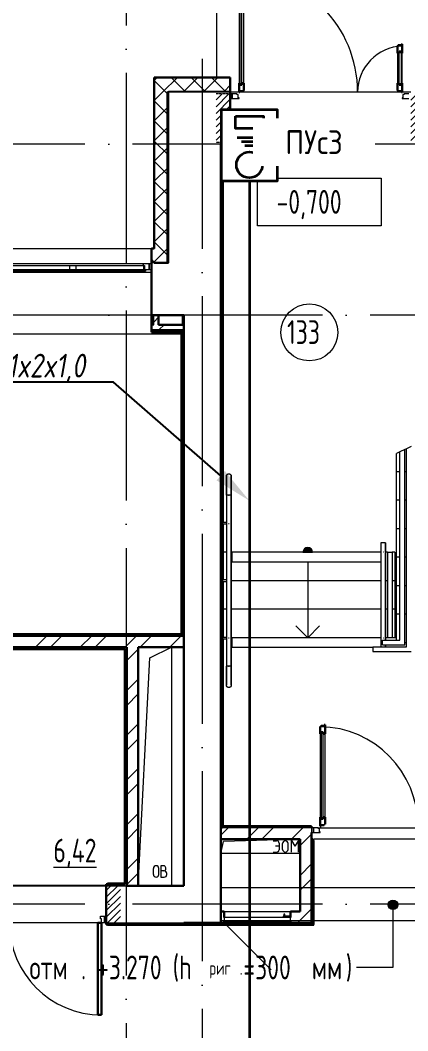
# Model space of a CAD drawing. Header units: millimetres. Extents: x -586848 to 520591, y -385801 to 675781.
# Drawn here: x -10328 to -6250, y -144565 to -133928 of the extents above; entities that cross this region are included whole.
import ezdxf
from ezdxf import colors
from ezdxf.entities.mleader import LeaderData, LeaderLine
from ezdxf.math import Vec2, Vec3

# ---------------------------------------------------------------- set-up
doc = ezdxf.new("R2010")
doc.units = ezdxf.units.MM
doc.set_wipeout_variables(frame=1)
for name, pattern in [('ADSK_Линия сетки', [25, 20, -2.5, 0, -2.5]), ('ADSK_Сверху', [450, 300, -150]), ('ADSK_Штриховая_ш2 п1_5', [4.5, 3, -1.5])]:
    doc.linetypes.add(name, pattern=pattern)
for name, color, linetype, lineweight in [('_ Окна', 7, 'Continuous', 9), ('E-Безопасность-G', 153, 'Continuous', 35), ('RC-Выноски', 7, 'Continuous', 0), ('Аннотация', 7, 'Continuous', 18), ('Двери', 252, 'Continuous', 9), ('Лестницы', 252, 'Continuous', 9), ('Линии', 7, 'Continuous', 9), ('Марки помещений', 252, 'Continuous', 20), ('Маркировка Не АУ', 7, 'Continuous', 25), ('Оборудование', 8, 'Continuous', 18), ('Ограждение', 252, 'Continuous', 9), ('Окна', 252, 'Continuous', 9), ('Оси', 252, 'Continuous', 9), ('Отметки', 7, 'Continuous', 9), ('Перекрытие', 252, 'Continuous', 18), ('Стены внутренние', 7, 'Continuous', 18), ('Стены наружные', 7, 'Continuous', 18), ('Стены штриховка', 7, 'Continuous', 9), ('Стрелки вверх', 7, 'Continuous', 18)]:
    doc.layers.add(name, color=color, linetype=linetype, lineweight=lineweight)
doc.layers.add('Двери открывание', color=7, linetype='Continuous', lineweight=9, true_color=0xc0c0c0)
doc.styles.add('GOST Common_3', font='', dxfattribs={"height": 3.5})
doc.styles.add('GOST Common_5', font='', dxfattribs={"width": 0.9, "height": 2.5})
doc.styles.add('ISOCPEUR', font='isocpeur.ttf', dxfattribs={"width": 0.9, "height": 350})
doc.styles.add('RubezhCAD', font='', dxfattribs={"oblique": 10})
doc.styles.get('GOST Common_3').set_extended_font_data('GOST 2.304 type A')
doc.styles.get('GOST Common_5').set_extended_font_data('GOST 2.304 type A')
doc.styles.get('RubezhCAD').set_extended_font_data('GOST type A')
pattern_1 = [(0, (-32119.8, 96), (0, 600), []), (90, (-32119.8, 96), (-600, 4e-14), [])]

# ---------------------------------------------------------------- blocks, each defined once
blk = doc.blocks.new('СЭС Панель')
at = {"color": 1}
blk.add_wipeout([(-588, 756), (0, 756), (0, 0), (-588, 0)], dxfattribs=at)
at = {"layer": 'E-Безопасность-G', "color": 1}
for p, q in [((-424, 462), (-166, 462)), ((-376, 420), (-211, 420)), ((-340, 378), (-247, 378))]:
    blk.add_line(p, q, dxfattribs=at)
for points in [[(-588, 756), (0, 756), (0, 0), (-588, 0)], [(-441, 685), (-147, 685), (-147, 556), (-441, 556)]]:
    blk.add_lwpolyline(points, close=True, dxfattribs=at)
blk.add_circle((-294, 173), 137, dxfattribs=at)
blk = doc.blocks.new('1 этаж')
at = {"layer": 'Аннотация', "lineweight": 9, "true_color": 0x636466}
h = blk.add_hatch(color=251, dxfattribs=at)
edge = h.paths.add_edge_path()
edge.add_arc((-19849, -11550), 50, 0, 360)
at = {"layer": 'Двери', "lineweight": 18, "true_color": 0x636466}
h = blk.add_hatch(dxfattribs=at)
h.set_pattern_fill('FP_2', color=251, style=0, pattern_type=2)
h.set_pattern_definition([(45, (-20735.8, -3268.73), (-35.3553, 35.3553), [])])
h.paths.add_polyline_path([(-19511, -3524), (-19511, -3014), (-19661, -3014), (-19661, -3524)])
h.paths.add_polyline_path([(-21561, -3524), (-21562, -3014), (-21711, -3014), (-21711, -3524), (-21562, -3524)])
h = blk.add_hatch(dxfattribs=at)
h.set_pattern_fill('FP_2', color=251, angle=180, style=0, pattern_type=2)
h.set_pattern_definition([(225, (-23400.93, -11543.73), (35.3553, -35.3553), [])])
h.paths.add_polyline_path([(-22716, -11739), (-22716, -11349), (-22866, -11349), (-22866, -11739)])
h.paths.add_polyline_path([(-24086, -11739), (-23936, -11739), (-23936, -11349), (-24086, -11349)])
at = {"layer": 'Ограждение', "true_color": 0x636466}
h = blk.add_hatch(dxfattribs=at)
h.set_pattern_fill('FP_26', color=251, style=0, pattern_type=2)
h.set_pattern_definition(pattern_1)
h.paths.add_polyline_path([(-20681, -11764), (-20681, -10859), (-20691, -10859), (-20691, -10874), (-20686, -10874), (-20686, -11759)])
h = blk.add_hatch(dxfattribs=at)
h.set_pattern_fill('FP_26', color=251, style=0, pattern_type=2)
h.set_pattern_definition(pattern_1)
h.paths.add_polyline_path([(-20844, -11764), (-20681, -11764), (-20686, -11759), (-22851, -11759), (-22851, -11764), (-21562, -11764)])
at = {"layer": 'Стрелки вверх', "true_color": 0x636466}
h = blk.add_hatch(color=251, dxfattribs=at)
edge = h.paths.add_edge_path()
edge.add_arc((-20746, -7839), 50, 90, 179.8309)
edge.add_line((-20796, -7839), (-20746, -7839))
edge.add_line((-20746, -7839), (-20746, -7789))
blk.add_hatch(color=251, dxfattribs=at).paths.add_polyline_path([(-20697, -7839), (-20700, -7818), (-20719, -7797), (-20746, -7789), (-20773, -7797), (-20791, -7818), (-20794, -7839)])
h = blk.add_hatch(color=251, dxfattribs=at)
edge = h.paths.add_edge_path()
edge.add_arc((-20746, -7839), 50, 0.1691, 90)
edge.add_line((-20746, -7789), (-20746, -7839))
edge.add_line((-20746, -7839), (-20696, -7839))
at = {"color": 251, "lineweight": 18, "true_color": 0x636466}
for p, q in [((-22407, -8950), (-22181, -8839)), ((-22181, -8839), (-22181, -11349)), ((-22531, -11349), (-22407, -8950)), ((-21661, -11009), (-21631, -10884)), ((-20826, -10859), (-21631, -10884)), ((-21110, -10876), (-21073, -10876)), ((-21084, -10928), (-21047, -10928)), ((-21047, -10902), (-21047, -10970)), ((-21011, -10967), (-21011, -10905)), ((-20953, -10967), (-20953, -10905)), ((-20917, -10873), (-20880, -10933)), ((-20917, -10996), (-20917, -10873)), ((-20844, -10873), (-20880, -10933)), ((-20844, -10996), (-20844, -10873)), ((-20826, -11009), (-21661, -11009)), ((-21110, -10996), (-21073, -10996)), ((-22370, -11230), (-22370, -11168)), ((-22313, -11230), (-22313, -11168)), ((-22263, -11139), (-22293, -11139)), ((-22293, -11139), (-22293, -11259)), ((-22239, -11172), (-22239, -11162)), ((-22259, -11192), (-22293, -11192)), ((-22293, -11259), (-22256, -11259)), ((-22229, -11232), (-22229, -11222))]:
    blk.add_line(p, q, dxfattribs=at)
for centre, radius, start, end in [((-21073, -10902), 26.1, 0, 90), ((-20982, -10905), 28.7, 0, 180), ((-21073, -10970), 26.1, 270, 0), ((-20982, -10967), 28.7, 180, 0), ((-22341, -11168), 28.7, 0, 180), ((-22263, -11162), 23.3, 0, 90), ((-22341, -11230), 28.7, 180, 0), ((-22259, -11172), 20, 270, 0), ((-22259, -11222), 30, 0, 90), ((-22256, -11232), 26.7, 270, 0)]:
    blk.add_arc(centre, radius, start, end, dxfattribs=at)
at = {"layer": '_ Окна', "color": 251, "lineweight": 18, "true_color": 0x636466}
for p, q in [((-22475, -4804), (-22480, -4821)), ((-22416, -4804), (-22475, -4804)), ((-22474, -4821), (-22462, -4821)), ((-22462, -4821), (-22462, -4862)), ((-22454, -4862), (-22416, -4862)), ((-22416, -4862), (-22416, -4804))]:
    blk.add_line(p, q, dxfattribs=at)
at = {"layer": '_ Окна', "color": 251, "true_color": 0x636466}
for p, q in [((-22391, -4804), (-22416, -4804)), ((-22416, -4804), (-22416, -4862)), ((-22416, -4862), (-22391, -4862))]:
    blk.add_line(p, q, dxfattribs=at)
at = {"layer": 'Аннотация', "color": 251, "lineweight": 20, "true_color": 0x636466}
for p, q in [((-21273, -4403), (-21273, -3903)), ((-21273, -3903), (-19973, -3903)), ((-19973, -3903), (-19973, -4403)), ((-19973, -4403), (-21273, -4403))]:
    blk.add_line(p, q, dxfattribs=at)
at = {"layer": 'Аннотация', "color": 251, "lineweight": 9, "true_color": 0x636466}
for p, q in [((-19849, -11550), (-19849, -12210)), ((-20227, -12210), (-20234, -12210)), ((-19849, -12210), (-20227, -12210))]:
    blk.add_line(p, q, dxfattribs=at)
blk.add_circle((-19849, -11550), 50, dxfattribs=at)
at = {"layer": 'Двери', "color": 251, "true_color": 0x636466}
for p, q in [((-21469, -1806), (-21469, -2902)), ((-21460, -1788), (-21460, -2920)), ((-21439, -2920), (-21439, -1788)), ((-21419, -2902), (-21419, -1806)), ((-19803, -2586), (-19803, -2902)), ((-19783, -2920), (-19783, -2568)), ((-19783, -2568), (-19762, -2568)), ((-19762, -2568), (-19762, -2920)), ((-19753, -2902), (-19753, -2586)), ((-21460, -2920), (-21439, -2920)), ((-19762, -2920), (-19783, -2920)), ((-21561, -3014), (-21561, -3064)), ((-21541, -3014), (-21561, -3014)), ((-21561, -3064), (-21541, -3064)), ((-21541, -3064), (-21541, -3014)), ((-21492, -3014), (-21541, -3014)), ((-21541, -3014), (-21541, -3064)), ((-21541, -3064), (-21469, -3064)), ((-21492, -3022), (-21492, -3014)), ((-21478, -3022), (-21492, -3022)), ((-21478, -3056), (-21478, -3022)), ((-21469, -3056), (-21478, -3056)), ((-21469, -3064), (-21469, -3056)), ((-19744, -3056), (-19753, -3056)), ((-19753, -3056), (-19753, -3064)), ((-19753, -3064), (-19681, -3064)), ((-19730, -3022), (-19744, -3022)), ((-19744, -3022), (-19744, -3056)), ((-19730, -3014), (-19730, -3022)), ((-19681, -3014), (-19730, -3014)), ((-20614, -9751), (-20614, -10627)), ((-20605, -9733), (-20605, -10645)), ((-20584, -9733), (-20605, -9733)), ((-20584, -10645), (-20584, -9733)), ((-20564, -10627), (-20564, -9751)), ((-20706, -10739), (-20706, -10789)), ((-20686, -10739), (-20706, -10739)), ((-20686, -10789), (-20686, -10739)), ((-20637, -10739), (-20686, -10739)), ((-20686, -10739), (-20686, -10789)), ((-20637, -10747), (-20637, -10739)), ((-20605, -10645), (-20584, -10645)), ((-20706, -10789), (-20686, -10789)), ((-20686, -10789), (-20614, -10789)), ((-20623, -10747), (-20637, -10747)), ((-20623, -10781), (-20623, -10747)), ((-20614, -10781), (-20623, -10781)), ((-20614, -10789), (-20614, -10781)), ((-22926, -11669), (-22886, -11669)), ((-22926, -11699), (-22926, -11669)), ((-22916, -11699), (-22926, -11699)), ((-22916, -11739), (-22916, -11699)), ((-22886, -11669), (-22886, -11739)), ((-22886, -11739), (-22886, -11669)), ((-22886, -11669), (-22866, -11669)), ((-22866, -11669), (-22866, -11739)), ((-22886, -11739), (-22916, -11739)), ((-22866, -11739), (-22886, -11739))]:
    blk.add_line(p, q, dxfattribs=at)
at = {"layer": 'Двери', "color": 251, "lineweight": 30, "true_color": 0x636466}
for p, q in [((-19795, -2510), (-19803, -2510)), ((-19803, -2510), (-19803, -2586)), ((-19761, -2501), (-19795, -2501)), ((-19795, -2501), (-19795, -2510)), ((-19753, -2492), (-19761, -2492)), ((-19761, -2492), (-19761, -2501)), ((-19753, -2586), (-19753, -2492)), ((-19803, -2586), (-19783, -2586)), ((-19783, -2586), (-19783, -2568)), ((-19783, -2568), (-19762, -2568)), ((-19762, -2568), (-19762, -2586)), ((-19762, -2586), (-19753, -2586)), ((-21469, -2902), (-21469, -2996)), ((-21460, -2902), (-21469, -2902)), ((-21460, -2920), (-21460, -2902)), ((-21439, -2920), (-21460, -2920)), ((-21439, -2902), (-21439, -2920)), ((-21419, -2902), (-21439, -2902)), ((-21427, -2987), (-21427, -2978)), ((-21427, -2978), (-21419, -2978)), ((-21419, -2978), (-21419, -2902)), ((-19803, -2902), (-19803, -2978)), ((-19803, -2902), (-19783, -2902)), ((-19803, -2978), (-19795, -2978)), ((-19795, -2978), (-19795, -2987)), ((-19783, -2902), (-19783, -2920)), ((-19783, -2920), (-19762, -2920)), ((-19762, -2902), (-19753, -2902)), ((-19762, -2920), (-19762, -2902)), ((-19753, -2996), (-19753, -2902)), ((-21469, -2996), (-21461, -2996)), ((-21461, -2996), (-21461, -2987)), ((-21461, -2987), (-21427, -2987)), ((-19795, -2987), (-19761, -2987)), ((-19761, -2987), (-19761, -2996)), ((-19761, -2996), (-19753, -2996)), ((-20606, -9675), (-20614, -9675)), ((-20614, -9675), (-20614, -9751)), ((-20572, -9666), (-20606, -9666)), ((-20606, -9666), (-20606, -9675)), ((-20564, -9657), (-20572, -9657)), ((-20572, -9657), (-20572, -9666)), ((-20564, -9751), (-20564, -9657)), ((-20605, -9751), (-20614, -9751)), ((-20605, -9733), (-20605, -9751)), ((-20584, -9733), (-20605, -9733)), ((-20584, -9751), (-20584, -9733)), ((-20564, -9751), (-20584, -9751)), ((-20614, -10627), (-20614, -10721)), ((-20605, -10627), (-20614, -10627)), ((-20605, -10645), (-20605, -10627)), ((-20584, -10627), (-20584, -10645)), ((-20564, -10627), (-20584, -10627)), ((-20564, -10703), (-20564, -10627)), ((-20614, -10721), (-20606, -10721)), ((-20606, -10721), (-20606, -10712)), ((-20606, -10712), (-20572, -10712)), ((-20584, -10645), (-20605, -10645)), ((-20572, -10712), (-20572, -10703)), ((-20572, -10703), (-20564, -10703)), ((-22956, -12709), (-22956, -11739)), ((-22956, -11739), (-22916, -11739)), ((-22916, -11739), (-22916, -12709)), ((-22916, -12709), (-22956, -12709))]:
    blk.add_line(p, q, dxfattribs=at)
at = {"layer": 'Двери', "color": 251, "linetype": 'ADSK_Штриховая_ш2 п1_5', "true_color": 0x636466}
for p, q in [((-21561, -3014), (-21711, -3014)), ((-21561, -3524), (-21561, -3014)), ((-21711, -3524), (-21561, -3524)), ((-22716, -11349), (-22866, -11349)), ((-22866, -11349), (-22866, -11739)), ((-22866, -11739), (-22716, -11739))]:
    blk.add_line(p, q, dxfattribs=at)
at = {"layer": 'Двери', "color": 251, "true_color": 0x636466}
blk.add_arc((-22916, -11739), 970, 180, 270, dxfattribs=at)
at = {"layer": 'Двери открывание', "color": 251, "true_color": 0x636466}
for centre, radius, start, end in [((-21487, -2996), 1266, 0, 89.1853), ((-19735, -2996), 486, 92.1226, 180), ((-20632, -10721), 1046, 0, 89.014)]:
    blk.add_arc(centre, radius, start, end, dxfattribs=at)
at = {"layer": 'Лестницы', "color": 251, "true_color": 0x636466}
for p, q in [((-19776, -6783), (-19811, -6799)), ((-19811, -6989), (-19811, -6799)), ((-19706, -6750), (-19726, -6759)), ((-19811, -7289), (-19811, -6989)), ((-19811, -6989), (-19776, -6989)), ((-19811, -6989), (-19776, -6989)), ((-19726, -6989), (-19706, -6989)), ((-19726, -6989), (-19706, -6989)), ((-19811, -7589), (-19811, -7289)), ((-19811, -7289), (-19776, -7289)), ((-19811, -7289), (-19776, -7289)), ((-19726, -7289), (-19706, -7289)), ((-19726, -7289), (-19706, -7289)), ((-19811, -7889), (-19811, -7589)), ((-19811, -7589), (-19776, -7589)), ((-19811, -7589), (-19776, -7589)), ((-19726, -7589), (-19706, -7589)), ((-19726, -7589), (-19706, -7589)), ((-21601, -7839), (-21636, -7839)), ((-21601, -7839), (-21636, -7839)), ((-21546, -7839), (-21551, -7839)), ((-21546, -7839), (-21551, -7839)), ((-19906, -7839), (-19926, -7839)), ((-19906, -7839), (-19926, -7839)), ((-19831, -7839), (-19856, -7839)), ((-19831, -7839), (-19856, -7839)), ((-19831, -7839), (-19831, -8139)), ((-19811, -8189), (-19811, -7889)), ((-19811, -7889), (-19776, -7889)), ((-19811, -7889), (-19776, -7889)), ((-19726, -7889), (-19706, -7889)), ((-19726, -7889), (-19706, -7889)), ((-19976, -8139), (-21551, -8139)), ((-19976, -8139), (-21551, -8139)), ((-19906, -8139), (-19926, -8139)), ((-19906, -8139), (-19926, -8139)), ((-19831, -8139), (-19856, -8139)), ((-19831, -8139), (-19856, -8139)), ((-19831, -8139), (-19831, -8439)), ((-19811, -8489), (-19811, -8189)), ((-19811, -8189), (-19776, -8189)), ((-19811, -8189), (-19776, -8189)), ((-19726, -8189), (-19706, -8189)), ((-19726, -8189), (-19706, -8189)), ((-21601, -8439), (-21636, -8439)), ((-21601, -8439), (-21636, -8439)), ((-19976, -8439), (-21551, -8439)), ((-19976, -8439), (-21551, -8439)), ((-19906, -8439), (-19926, -8439)), ((-19906, -8439), (-19926, -8439)), ((-19831, -8439), (-19856, -8439)), ((-19831, -8439), (-19856, -8439)), ((-19831, -8439), (-19831, -8739)), ((-19811, -8764), (-19811, -8489)), ((-19811, -8489), (-19776, -8489)), ((-19811, -8489), (-19776, -8489)), ((-19726, -8489), (-19706, -8489)), ((-19726, -8489), (-19706, -8489)), ((-21546, -8739), (-21551, -8739)), ((-21546, -8739), (-21551, -8739)), ((-19906, -8739), (-19926, -8739)), ((-19906, -8739), (-19926, -8739)), ((-19831, -8739), (-19856, -8739)), ((-19831, -8739), (-19856, -8739)), ((-19811, -8739), (-19831, -8739)), ((-19726, -8789), (-19706, -8789)), ((-19726, -8789), (-19706, -8789)), ((-20637, -10739), (-19075, -10739))]:
    blk.add_line(p, q, dxfattribs=at)
at = {"layer": 'Линии', "color": 251, "linetype": 'ADSK_Сверху', "ltscale": 100, "true_color": 0x636466}
for p, q in [((-21661, -11369), (-18051, -11369)), ((-18051, -11719), (-21661, -11719))]:
    blk.add_line(p, q, dxfattribs=at)
at = {"layer": 'Марки помещений', "color": 251, "true_color": 0x636466}
blk.add_circle((-20729, -5525), 300, dxfattribs=at)
at = {"layer": 'Оборудование', "color": 251, "true_color": 0x636466}
for p, q in [((-21626, -11684), (-21626, -11720)), ((-20926, -11684), (-21626, -11684)), ((-20997, -11668), (-21005, -11668)), ((-21005, -11668), (-21005, -11673)), ((-21005, -11673), (-20997, -11673)), ((-21002, -11668), (-21002, -11684)), ((-20983, -11668), (-21002, -11668)), ((-20998, -11666), (-21000, -11668)), ((-20998, -11648), (-20998, -11666)), ((-20986, -11648), (-20998, -11648)), ((-20986, -11666), (-20998, -11666)), ((-20942, -11668), (-20987, -11668)), ((-20987, -11673), (-20942, -11673)), ((-20986, -11666), (-20986, -11648)), ((-20984, -11668), (-20986, -11666)), ((-20983, -11684), (-20983, -11668)), ((-20942, -11673), (-20942, -11668)), ((-20926, -11720), (-20926, -11684)), ((-21626, -11739), (-21131, -12234)), ((-21625, -11721), (-20927, -11721)), ((-21619, -11721), (-21619, -11731)), ((-21618, -11732), (-20934, -11732)), ((-21607, -11733), (-21607, -11739)), ((-21607, -11739), (-20945, -11739)), ((-20945, -11739), (-20945, -11733)), ((-20933, -11731), (-20933, -11721))]:
    blk.add_line(p, q, dxfattribs=at)
for points, knots in [([(-21626, -11720), (-21626, -11720), (-21626, -11720), (-21626, -11721), (-21626, -11721), (-21625, -11721), (-21625, -11721), (-21625, -11721), (-21625, -11721), (-21625, -11721)], [-1, -1, -1, -1, -0.833333, -0.666667, -0.5, -0.333333, -0.25, -0.166667, 0, 0, 0, 0]), ([(-21619, -11731), (-21619, -11731), (-21619, -11731), (-21619, -11731), (-21619, -11731), (-21618, -11732), (-21618, -11732), (-21618, -11732), (-21618, -11732), (-21618, -11732), (-21618, -11732)], [-1, -1, -1, -1, -0.833333, -0.666667, -0.541667, -0.416667, -0.333333, -0.25, -0.166667, 0, 0, 0, 0]), ([(-21608, -11732), (-21608, -11732), (-21608, -11732), (-21608, -11732), (-21608, -11732), (-21607, -11732), (-21607, -11732), (-21607, -11732), (-21607, -11732), (-21607, -11733), (-21607, -11733), (-21607, -11733), (-21607, -11733)], [-1, -1, -1, -1, -0.833333, -0.75, -0.666667, -0.583333, -0.5, -0.416667, -0.333333, -0.25, -0.166667, 0, 0, 0, 0]), ([(-20945, -11733), (-20945, -11733), (-20945, -11733), (-20945, -11733), (-20945, -11732), (-20944, -11732), (-20944, -11732), (-20944, -11732), (-20944, -11732), (-20944, -11732), (-20944, -11732), (-20943, -11732), (-20943, -11732)], [0, 0, 0, 0, 0.166667, 0.25, 0.333333, 0.416667, 0.5, 0.583333, 0.666667, 0.75, 0.833333, 1, 1, 1, 1]), ([(-20934, -11732), (-20934, -11732), (-20934, -11732), (-20933, -11732), (-20933, -11732), (-20933, -11732), (-20933, -11731), (-20933, -11731), (-20933, -11731), (-20933, -11731), (-20933, -11731)], [0, 0, 0, 0, 0.166667, 0.25, 0.333333, 0.416667, 0.541667, 0.666667, 0.833333, 1, 1, 1, 1]), ([(-20927, -11721), (-20927, -11721), (-20927, -11721), (-20926, -11721), (-20926, -11721), (-20926, -11721), (-20926, -11721), (-20926, -11720), (-20926, -11720), (-20926, -11720)], [0, 0, 0, 0, 0.166667, 0.25, 0.333333, 0.5, 0.666667, 0.833333, 1, 1, 1, 1])]:
    blk.add_open_spline(points, degree=3, knots=knots, dxfattribs=at)
at = {"layer": 'Ограждение', "color": 251, "true_color": 0x636466}
for p, q in [((-21636, -3569), (-21636, -7525)), ((-21561, -3569), (-21636, -3569)), ((-21561, -3559), (-21561, -3569)), ((-22391, -4894), (-24041, -4894)), ((-22391, -5344), (-24041, -5344)), ((-22066, -5344), (-22066, -5444)), ((-22341, -5524), (-22341, -5544)), ((-22066, -5544), (-30331, -5544)), ((-22341, -5544), (-24041, -5544)), ((-22076, -8694), (-22076, -5544)), ((-19726, -6759), (-19776, -6783)), ((-19726, -6759), (-19776, -6783)), ((-19776, -8764), (-19776, -6783)), ((-19726, -8814), (-19726, -6759)), ((-19656, -6727), (-19706, -6750)), ((-19706, -8789), (-19706, -6750)), ((-21601, -7239), (-21601, -7539)), ((-21551, -7239), (-21601, -7239)), ((-21601, -7239), (-21601, -7539)), ((-21573, -7239), (-21578, -7239)), ((-21578, -7239), (-21576, -7239)), ((-21576, -7239), (-21573, -7239)), ((-21551, -7539), (-21551, -7239)), ((-21551, -7239), (-21551, -7539)), ((-21601, -7525), (-21646, -7525)), ((-21646, -7540), (-21601, -7540)), ((-21636, -7540), (-21636, -8131)), ((-21601, -7539), (-21601, -8739)), ((-21601, -7545), (-21601, -8745)), ((-21551, -7539), (-21551, -8739)), ((-21551, -8745), (-21551, -7545)), ((-19976, -7739), (-19976, -7839)), ((-19926, -7739), (-19976, -7739)), ((-19976, -7739), (-19976, -7839)), ((-19948, -7739), (-19953, -7739)), ((-19926, -7839), (-19926, -7739)), ((-19926, -7739), (-19926, -7839)), ((-19976, -7839), (-19976, -8739)), ((-19976, -7845), (-19976, -8745)), ((-19926, -7839), (-19926, -8739)), ((-19926, -8745), (-19926, -7845)), ((-19906, -7839), (-19856, -7839)), ((-19906, -7839), (-19906, -8739)), ((-19856, -7839), (-19856, -8739)), ((-21601, -8131), (-21646, -8131)), ((-21646, -8146), (-21601, -8146)), ((-21636, -8146), (-21636, -8738)), ((-27526, -8694), (-22076, -8694)), ((-22066, -8704), (-22076, -8694)), ((-19811, -8714), (-19831, -8714)), ((-21601, -8737), (-21646, -8737)), ((-21646, -8752), (-21601, -8752)), ((-21636, -8752), (-21636, -10714)), ((-21601, -8739), (-21601, -9039)), ((-21601, -8745), (-21601, -9039)), ((-21551, -8739), (-21551, -9039)), ((-21551, -9039), (-21551, -8745)), ((-19976, -8739), (-19976, -8834)), ((-19976, -8745), (-19976, -8834)), ((-19961, -8764), (-19776, -8764)), ((-19961, -8814), (-19961, -8764)), ((-19961, -8814), (-19726, -8814)), ((-19926, -8739), (-19926, -8764)), ((-19926, -8764), (-19926, -8745)), ((-19926, -8834), (-19926, -8814)), ((-19926, -8814), (-19926, -8834)), ((-19856, -8739), (-19906, -8739)), ((-19831, -8724), (-19811, -8724)), ((-19706, -8834), (-19706, -8789)), ((-25246, -8864), (-22676, -8864)), ((-22676, -8864), (-22666, -8854)), ((-22676, -8864), (-22676, -11324)), ((-20061, -8834), (-20061, -8884)), ((-20061, -8834), (-19706, -8834)), ((-20061, -8884), (-19656, -8884)), ((-21551, -9039), (-21601, -9039)), ((-21578, -9039), (-21573, -9039)), ((-21576, -9039), (-21578, -9039)), ((-21573, -9039), (-21576, -9039)), ((-21636, -10714), (-20806, -10714)), ((-20806, -10714), (-20806, -10724)), ((-20691, -10859), (-20681, -10859)), ((-20681, -11764), (-20681, -10859)), ((-22851, -11334), (-22851, -11324)), ((-22676, -11324), (-22851, -11324)), ((-22666, -11334), (-22676, -11324)), ((-22851, -11764), (-22851, -11759)), ((-22851, -11764), (-20681, -11764)), ((-20681, -11764), (-20686, -11759))]:
    blk.add_line(p, q, dxfattribs=at)
at = {"layer": 'Ограждение', "color": 251, "true_color": 0x636466, "flags": 128}
for points in [[(-21601, -7039), (-21601, -7038), (-21601, -7037), (-21601, -7036), (-21600, -7035), (-21600, -7034), (-21600, -7033), (-21600, -7032), (-21600, -7031), (-21599, -7030), (-21599, -7029), (-21598, -7028), (-21598, -7027), (-21597, -7026), (-21597, -7025), (-21596, -7025), (-21596, -7024), (-21595, -7023), (-21595, -7022), (-21594, -7022), (-21593, -7021), (-21592, -7020), (-21592, -7019), (-21591, -7019), (-21590, -7018), (-21589, -7018), (-21588, -7017), (-21588, -7017), (-21587, -7016), (-21586, -7016), (-21585, -7015), (-21584, -7015), (-21583, -7015), (-21582, -7015), (-21581, -7014), (-21580, -7014), (-21579, -7014), (-21578, -7014), (-21577, -7014), (-21576, -7014), (-21576, -7014)], [(-21576, -7014), (-21575, -7014), (-21574, -7014), (-21573, -7014), (-21572, -7014), (-21571, -7014), (-21570, -7014), (-21569, -7015), (-21568, -7015), (-21567, -7015), (-21566, -7016), (-21565, -7016), (-21564, -7017), (-21563, -7017), (-21563, -7018), (-21562, -7018), (-21561, -7019), (-21560, -7019), (-21559, -7020), (-21559, -7021), (-21558, -7021), (-21557, -7022), (-21557, -7023), (-21556, -7024), (-21555, -7024), (-21555, -7025), (-21554, -7026), (-21554, -7027), (-21553, -7028), (-21553, -7029), (-21553, -7030), (-21552, -7031), (-21552, -7032), (-21552, -7033), (-21551, -7034), (-21551, -7034), (-21551, -7035), (-21551, -7036), (-21551, -7037), (-21551, -7038), (-21551, -7039)], [(-21601, -7239), (-21601, -7231), (-21601, -7223), (-21601, -7215), (-21601, -7207), (-21601, -7199), (-21601, -7191), (-21601, -7183), (-21601, -7176), (-21601, -7168), (-21601, -7161), (-21601, -7154), (-21601, -7146), (-21601, -7139), (-21601, -7132), (-21601, -7126), (-21601, -7119), (-21601, -7113), (-21601, -7107), (-21601, -7101), (-21601, -7095), (-21601, -7090), (-21601, -7085), (-21601, -7080), (-21601, -7075), (-21601, -7070), (-21601, -7066), (-21601, -7062), (-21601, -7059), (-21601, -7055), (-21601, -7052), (-21601, -7050), (-21601, -7047), (-21601, -7045), (-21601, -7043), (-21601, -7042), (-21601, -7040), (-21601, -7040), (-21601, -7039), (-21601, -7039), (-21601, -7039)], [(-21601, -7039), (-21601, -7039), (-21601, -7039), (-21601, -7040), (-21601, -7041), (-21601, -7043), (-21601, -7044), (-21601, -7047), (-21601, -7049), (-21601, -7052), (-21601, -7055), (-21601, -7058), (-21601, -7061), (-21601, -7065), (-21601, -7069), (-21601, -7074), (-21601, -7078), (-21601, -7083), (-21601, -7088), (-21601, -7094), (-21601, -7099), (-21601, -7105), (-21601, -7111), (-21601, -7118), (-21601, -7124), (-21601, -7131), (-21601, -7137), (-21601, -7144), (-21601, -7152), (-21601, -7159), (-21601, -7166), (-21601, -7174), (-21601, -7181), (-21601, -7189), (-21601, -7197), (-21601, -7205), (-21601, -7213), (-21601, -7221), (-21601, -7229), (-21601, -7237), (-21601, -7239)], [(-21551, -7239), (-21551, -7231), (-21551, -7223), (-21551, -7215), (-21551, -7207), (-21551, -7199), (-21551, -7191), (-21551, -7183), (-21551, -7176), (-21551, -7168), (-21551, -7161), (-21551, -7154), (-21551, -7146), (-21551, -7139), (-21551, -7132), (-21551, -7126), (-21551, -7119), (-21551, -7113), (-21551, -7107), (-21551, -7101), (-21551, -7095), (-21551, -7090), (-21551, -7085), (-21551, -7080), (-21551, -7075), (-21551, -7070), (-21551, -7066), (-21551, -7062), (-21551, -7059), (-21551, -7055), (-21551, -7052), (-21551, -7050), (-21551, -7047), (-21551, -7045), (-21551, -7043), (-21551, -7042), (-21551, -7040), (-21551, -7040), (-21551, -7039), (-21551, -7039), (-21551, -7039)], [(-21551, -7039), (-21551, -7039), (-21551, -7039), (-21551, -7040), (-21551, -7041), (-21551, -7043), (-21551, -7044), (-21551, -7047), (-21551, -7049), (-21551, -7052), (-21551, -7055), (-21551, -7058), (-21551, -7061), (-21551, -7065), (-21551, -7069), (-21551, -7074), (-21551, -7078), (-21551, -7083), (-21551, -7088), (-21551, -7094), (-21551, -7099), (-21551, -7105), (-21551, -7111), (-21551, -7118), (-21551, -7124), (-21551, -7131), (-21551, -7137), (-21551, -7144), (-21551, -7152), (-21551, -7159), (-21551, -7166), (-21551, -7174), (-21551, -7181), (-21551, -7189), (-21551, -7197), (-21551, -7205), (-21551, -7213), (-21551, -7221), (-21551, -7229), (-21551, -7237), (-21551, -7239)], [(-21601, -9039), (-21601, -9047), (-21601, -9055), (-21601, -9063), (-21601, -9071), (-21601, -9078), (-21601, -9086), (-21601, -9094), (-21601, -9102), (-21601, -9109), (-21601, -9117), (-21601, -9124), (-21601, -9131), (-21601, -9138), (-21601, -9145), (-21601, -9152), (-21601, -9158), (-21601, -9164), (-21601, -9171), (-21601, -9177), (-21601, -9182), (-21601, -9188), (-21601, -9193), (-21601, -9198), (-21601, -9203), (-21601, -9207), (-21601, -9211), (-21601, -9215), (-21601, -9219), (-21601, -9222), (-21601, -9225), (-21601, -9228), (-21601, -9230), (-21601, -9232), (-21601, -9234), (-21601, -9236), (-21601, -9237), (-21601, -9238), (-21601, -9238), (-21601, -9239), (-21601, -9239)], [(-21601, -9239), (-21601, -9239), (-21601, -9238), (-21601, -9237), (-21601, -9236), (-21601, -9235), (-21601, -9233), (-21601, -9231), (-21601, -9229), (-21601, -9226), (-21601, -9223), (-21601, -9220), (-21601, -9216), (-21601, -9212), (-21601, -9208), (-21601, -9204), (-21601, -9199), (-21601, -9194), (-21601, -9189), (-21601, -9184), (-21601, -9178), (-21601, -9172), (-21601, -9166), (-21601, -9160), (-21601, -9153), (-21601, -9147), (-21601, -9140), (-21601, -9133), (-21601, -9126), (-21601, -9119), (-21601, -9111), (-21601, -9104), (-21601, -9096), (-21601, -9088), (-21601, -9081), (-21601, -9073), (-21601, -9065), (-21601, -9057), (-21601, -9049), (-21601, -9041), (-21601, -9039)], [(-21551, -9039), (-21551, -9047), (-21551, -9055), (-21551, -9063), (-21551, -9071), (-21551, -9078), (-21551, -9086), (-21551, -9094), (-21551, -9102), (-21551, -9109), (-21551, -9117), (-21551, -9124), (-21551, -9131), (-21551, -9138), (-21551, -9145), (-21551, -9152), (-21551, -9158), (-21551, -9164), (-21551, -9171), (-21551, -9177), (-21551, -9182), (-21551, -9188), (-21551, -9193), (-21551, -9198), (-21551, -9203), (-21551, -9207), (-21551, -9211), (-21551, -9215), (-21551, -9219), (-21551, -9222), (-21551, -9225), (-21551, -9228), (-21551, -9230), (-21551, -9232), (-21551, -9234), (-21551, -9236), (-21551, -9237), (-21551, -9238), (-21551, -9238), (-21551, -9239), (-21551, -9239)], [(-21551, -9239), (-21551, -9239), (-21551, -9238), (-21551, -9237), (-21551, -9236), (-21551, -9235), (-21551, -9233), (-21551, -9231), (-21551, -9229), (-21551, -9226), (-21551, -9223), (-21551, -9220), (-21551, -9216), (-21551, -9212), (-21551, -9208), (-21551, -9204), (-21551, -9199), (-21551, -9194), (-21551, -9189), (-21551, -9184), (-21551, -9178), (-21551, -9172), (-21551, -9166), (-21551, -9160), (-21551, -9153), (-21551, -9147), (-21551, -9140), (-21551, -9133), (-21551, -9126), (-21551, -9119), (-21551, -9111), (-21551, -9104), (-21551, -9096), (-21551, -9088), (-21551, -9081), (-21551, -9073), (-21551, -9065), (-21551, -9057), (-21551, -9049), (-21551, -9041), (-21551, -9039)], [(-21576, -9264), (-21577, -9264), (-21578, -9264), (-21579, -9264), (-21580, -9263), (-21581, -9263), (-21582, -9263), (-21583, -9263), (-21584, -9262), (-21585, -9262), (-21586, -9262), (-21586, -9261), (-21587, -9261), (-21588, -9260), (-21589, -9260), (-21590, -9259), (-21591, -9259), (-21592, -9258), (-21592, -9258), (-21593, -9257), (-21594, -9256), (-21594, -9255), (-21595, -9255), (-21596, -9254), (-21596, -9253), (-21597, -9252), (-21597, -9251), (-21598, -9251), (-21598, -9250), (-21599, -9249), (-21599, -9248), (-21599, -9247), (-21600, -9246), (-21600, -9245), (-21600, -9244), (-21600, -9243), (-21601, -9242), (-21601, -9241), (-21601, -9240), (-21601, -9239), (-21601, -9239)], [(-21551, -9239), (-21551, -9240), (-21551, -9241), (-21551, -9242), (-21551, -9243), (-21551, -9244), (-21552, -9245), (-21552, -9246), (-21552, -9247), (-21552, -9248), (-21553, -9248), (-21553, -9249), (-21554, -9250), (-21554, -9251), (-21555, -9252), (-21555, -9253), (-21556, -9254), (-21556, -9254), (-21557, -9255), (-21558, -9256), (-21558, -9257), (-21559, -9257), (-21560, -9258), (-21561, -9259), (-21561, -9259), (-21562, -9260), (-21563, -9260), (-21564, -9261), (-21565, -9261), (-21566, -9262), (-21567, -9262), (-21568, -9262), (-21569, -9263), (-21570, -9263), (-21571, -9263), (-21572, -9263), (-21573, -9264), (-21574, -9264), (-21575, -9264), (-21576, -9264), (-21576, -9264)]]:
    blk.add_lwpolyline(points, dxfattribs=at)
at = {"layer": 'Ограждение', "color": 251, "true_color": 0x636466}
for points in [[(-21574, -7539), (-21574, -7539), (-21576, -7539), (-21577, -7539), (-21578, -7539)], [(-19949, -7839), (-19949, -7839), (-19951, -7839), (-19952, -7839), (-19953, -7839)], [(-21578, -8739), (-21577, -8739), (-21576, -8739), (-21574, -8739), (-21574, -8739)], [(-19953, -8739), (-19952, -8739), (-19951, -8739), (-19949, -8739), (-19949, -8739)]]:
    blk.add_open_spline(points, degree=3, dxfattribs=at)
at = {"layer": 'Окна', "color": 251, "true_color": 0x636466}
for p, q in [((-23978, -4862), (-23231, -4862)), ((-23231, -4879), (-23978, -4879)), ((-23958, -4821), (-23251, -4821)), ((-22475, -4804), (-23956, -4804)), ((-23251, -4821), (-23181, -4821)), ((-23251, -4821), (-23251, -4862)), ((-23231, -4862), (-23201, -4862)), ((-23231, -4862), (-23231, -4879)), ((-23201, -4879), (-23231, -4879)), ((-23201, -4862), (-22454, -4862)), ((-23201, -4879), (-23201, -4862)), ((-22454, -4879), (-23201, -4879)), ((-23181, -4821), (-22474, -4821)), ((-23181, -4862), (-23181, -4821)), ((-22474, -4821), (-22474, -4862)), ((-22454, -4862), (-22454, -4879))]:
    blk.add_line(p, q, dxfattribs=at)
at = {"layer": 'Оси', "color": 251, "linetype": 'ADSK_Линия сетки', "ltscale": 100, "true_color": 0x636466}
for p, q in [((-22656, 32207), (-22656, -32500)), ((-21856, -2644), (-21856, -33770)), ((4411, -3544), (-72528, -3544)), ((4411, -5344), (-72528, -5344)), ((4411, -11544), (-72528, -11544))]:
    blk.add_line(p, q, dxfattribs=at)
at = {"layer": 'Перекрытие', "color": 251, "ltscale": 100, "true_color": 0x636466}
for p, q in [((-21706, -892), (-21706, -2842)), ((-21561, -2994), (-21469, -2994)), ((-21461, -2994), (-19761, -2994)), ((-19753, -2994), (-19661, -2994)), ((-19661, -3544), (-21561, -3544)), ((-19976, -7839), (-21546, -7839)), ((-21546, -7839), (-21546, -7939)), ((-21546, -7939), (-19976, -7939)), ((-19831, -7889), (-19811, -7889)), ((-19831, -7963), (-19811, -7963)), ((-19976, -8739), (-21546, -8739)), ((-21546, -8739), (-21546, -8839)), ((-21546, -8839), (-20061, -8839)), ((-20826, -11009), (-21661, -11009)), ((-23936, -11344), (-22866, -11344))]:
    blk.add_line(p, q, dxfattribs=at)
at = {"layer": 'Стены внутренние', "color": 251, "lineweight": 30, "true_color": 0x636466}
for p, q in [((-21561, -2842), (-22363, -2842)), ((-22363, -2842), (-22363, -4642)), ((-21561, -2984), (-21561, -2842)), ((-21561, -3544), (-21561, -2994)), ((-22363, -4642), (-22391, -4642)), ((-22391, -4642), (-22391, -4784)), ((-22391, -4794), (-22391, -5344)), ((-22221, -4794), (-22363, -4794)), ((-22316, -5344), (-22051, -5344)), ((-22051, -5344), (-22051, -5444)), ((-22051, -8839), (-22051, -11349)), ((-21661, -11739), (-21661, -10859)), ((-22866, -11349), (-22866, -11739)), ((-22051, -11349), (-22531, -11349))]:
    blk.add_line(p, q, dxfattribs=at)
at = {"layer": 'Стены внутренние', "color": 251, "linetype": 'Continuous', "lineweight": 9, "true_color": 0x636466}
for p, q in [((-22361, -2873), (-22332, -2844)), ((-22270, -2994), (-22120, -2844)), ((-22040, -2984), (-22180, -2844)), ((-22047, -2984), (-21907, -2844)), ((-21828, -2984), (-21968, -2844)), ((-21835, -2984), (-21695, -2844)), ((-21615, -2984), (-21755, -2844)), ((-21562, -2847), (-21563, -2849)), ((-22242, -2994), (-22361, -2875)), ((-21623, -2984), (-21563, -2923)), ((-22363, -3054), (-22361, -3054)), ((-22361, -3085), (-22270, -2994)), ((-22211, -3025), (-22242, -2994)), ((-22211, -3237), (-22361, -3087)), ((-22361, -3297), (-22211, -3147)), ((-22363, -3358), (-22361, -3358)), ((-22211, -3449), (-22361, -3299)), ((-22361, -3509), (-22211, -3359)), ((-22361, -3419), (-22363, -3422)), ((-22211, -3661), (-22361, -3511)), ((-22361, -3721), (-22211, -3571)), ((-22363, -3765), (-22361, -3765)), ((-22211, -3873), (-22361, -3723)), ((-22361, -3934), (-22211, -3784)), ((-22361, -3894), (-22363, -3890)), ((-22211, -4085), (-22361, -3935)), ((-22361, -4146), (-22211, -3996)), ((-22211, -4298), (-22361, -4148)), ((-22363, -4171), (-22361, -4171)), ((-22361, -4358), (-22211, -4208)), ((-22211, -4510), (-22361, -4360)), ((-22361, -4570), (-22211, -4420)), ((-22363, -4476), (-22361, -4476)), ((-22361, -4504), (-22363, -4500)), ((-22211, -4722), (-22361, -4572)), ((-22361, -4782), (-22211, -4632)), ((-22389, -4687), (-22391, -4690)), ((-22361, -4784), (-22391, -4754)), ((-22363, -4784), (-22361, -4782)), ((-22351, -4794), (-22361, -4784))]:
    blk.add_line(p, q, dxfattribs=at)
at = {"layer": 'Стены внутренние', "color": 251, "true_color": 0x636466}
for p, q in [((-22211, -2994), (-22221, -2994)), ((-22211, -2994), (-22211, -4794)), ((-21661, -3544), (-21561, -3544)), ((-24041, -4642), (-22391, -4642)), ((-22363, -4794), (-22391, -4794)), ((-25256, -11349), (-22866, -11349)), ((-22916, -11739), (-23886, -11739)), ((-22866, -11739), (-22051, -11739))]:
    blk.add_line(p, q, dxfattribs=at)
at = {"layer": 'Стены наружные', "color": 251, "lineweight": 30, "true_color": 0x636466}
for p, q in [((-22221, -2994), (-22221, -4794)), ((-21561, -2994), (-21561, -2984)), ((-21661, -3544), (-21661, -10859)), ((-21646, -3559), (-21561, -3559)), ((-21646, -10724), (-21646, -3559)), ((-21561, -3559), (-21561, -3544)), ((-22391, -4784), (-22391, -4794)), ((-22221, -4794), (-22211, -4794)), ((-22391, -5344), (-22391, -5524)), ((-22316, -5344), (-22391, -5344)), ((-22316, -5444), (-22316, -5344)), ((-22391, -5524), (-22066, -5524)), ((-22051, -5444), (-22316, -5444)), ((-22051, -5519), (-22066, -5519)), ((-22066, -5519), (-22051, -5519)), ((-22066, -5524), (-22066, -8704)), ((-22051, -8839), (-22051, -5444)), ((-22066, -8704), (-27516, -8704)), ((-22051, -8719), (-27501, -8719)), ((-25271, -8839), (-22651, -8839)), ((-25256, -8854), (-22666, -8854)), ((-22666, -8854), (-22666, -11334)), ((-22651, -8839), (-22651, -11349)), ((-22531, -8839), (-22051, -8839)), ((-22531, -11349), (-22531, -8839)), ((-21646, -10739), (-21661, -10739)), ((-20706, -10724), (-21646, -10724)), ((-20706, -10739), (-20706, -10724)), ((-20706, -10789), (-20706, -11739)), ((-21661, -10859), (-20826, -10859)), ((-20826, -10859), (-20826, -11619)), ((-20691, -10859), (-20706, -10859)), ((-20691, -10859), (-20691, -11754)), ((-20686, -10874), (-20691, -10874)), ((-20686, -11759), (-20686, -10874)), ((-22666, -11334), (-22866, -11334)), ((-22866, -11334), (-22866, -11349)), ((-22651, -11349), (-22531, -11349)), ((-21626, -11619), (-21661, -11619)), ((-21661, -11619), (-21661, -11739)), ((-21626, -11684), (-21626, -11619)), ((-20826, -11619), (-20926, -11619)), ((-20926, -11619), (-20926, -11684)), ((-22866, -11739), (-22866, -11759)), ((-22866, -11759), (-20686, -11759)), ((-21607, -11739), (-22051, -11739)), ((-21626, -11739), (-21626, -11720)), ((-20706, -11739), (-20945, -11739)), ((-20926, -11720), (-20926, -11739))]:
    blk.add_line(p, q, dxfattribs=at)
at = {"layer": 'Стены наружные', "color": 251, "linetype": 'Continuous', "lineweight": 9, "true_color": 0x636466}
for p, q in [((-22211, -3004), (-22221, -3004)), ((-22211, -3104), (-22221, -3104)), ((-22211, -3204), (-22221, -3204)), ((-22211, -3304), (-22221, -3304)), ((-22211, -3404), (-22221, -3404)), ((-22211, -3504), (-22221, -3504)), ((-22211, -3604), (-22221, -3604)), ((-22211, -3704), (-22221, -3704)), ((-22211, -3804), (-22221, -3804)), ((-22211, -3904), (-22221, -3904)), ((-21661, -3870), (-21646, -3855)), ((-22211, -4004), (-22221, -4004)), ((-22211, -4104), (-22221, -4104)), ((-22211, -4204), (-22221, -4204)), ((-22211, -4304), (-22221, -4304)), ((-21661, -4294), (-21646, -4279)), ((-22211, -4404), (-22221, -4404)), ((-22211, -4504), (-22221, -4504)), ((-22211, -4604), (-22221, -4604)), ((-22211, -4704), (-22221, -4704)), ((-21661, -4718), (-21646, -4703)), ((-21661, -5143), (-21646, -5128)), ((-22378, -5436), (-22366, -5423)), ((-22366, -5416), (-22316, -5366)), ((-22386, -5444), (-22378, -5436)), ((-22308, -5494), (-22258, -5444)), ((-22249, -5519), (-22236, -5506)), ((-22236, -5506), (-22224, -5494)), ((-21661, -5567), (-21646, -5552)), ((-21661, -5991), (-21646, -5976)), ((-21661, -6416), (-21646, -6401)), ((-21661, -6840), (-21646, -6825)), ((-21661, -7264), (-21646, -7249)), ((-21661, -7688), (-21646, -7673)), ((-21661, -8113), (-21646, -8098)), ((-21661, -8537), (-21646, -8522)), ((-23610, -8839), (-23490, -8719)), ((-23540, -8719), (-23525, -8704)), ((-23453, -8839), (-23333, -8719)), ((-23139, -8839), (-23019, -8719)), ((-23115, -8719), (-23100, -8704)), ((-22982, -8839), (-22862, -8719)), ((-22691, -8719), (-22676, -8704)), ((-22667, -8839), (-22547, -8719)), ((-22510, -8839), (-22390, -8719)), ((-22267, -8719), (-22252, -8704)), ((-22196, -8839), (-22076, -8719)), ((-23675, -8854), (-23660, -8839)), ((-23250, -8854), (-23235, -8839)), ((-22826, -8854), (-22811, -8839)), ((-22651, -8979), (-22531, -8859)), ((-21661, -8961), (-21646, -8946)), ((-22666, -9118), (-22651, -9103)), ((-22651, -9294), (-22531, -9174)), ((-22651, -9451), (-22531, -9331)), ((-21661, -9385), (-21646, -9370)), ((-22666, -9542), (-22651, -9527)), ((-22651, -9765), (-22531, -9645)), ((-22651, -9922), (-22531, -9802)), ((-21661, -9810), (-21646, -9795)), ((-22666, -9966), (-22651, -9951)), ((-22651, -10236), (-22531, -10116)), ((-22651, -10394), (-22531, -10274)), ((-21661, -10234), (-21646, -10219)), ((-22666, -10390), (-22651, -10375)), ((-22651, -10708), (-22531, -10588)), ((-21661, -10658), (-21646, -10643)), ((-21661, -10818), (-21582, -10739)), ((-21387, -10859), (-21267, -10739)), ((-21317, -10739), (-21302, -10724)), ((-21230, -10859), (-21110, -10739)), ((-20916, -10859), (-20796, -10739)), ((-20893, -10739), (-20878, -10724)), ((-22666, -10815), (-22651, -10800)), ((-22651, -10865), (-22531, -10745)), ((-20826, -10926), (-20706, -10806)), ((-20691, -10890), (-20686, -10885)), ((-20691, -10961), (-20686, -10956)), ((-22651, -11179), (-22531, -11059)), ((-20706, -10976), (-20691, -10961)), ((-20691, -11032), (-20686, -11027)), ((-20826, -11240), (-20706, -11120)), ((-20691, -11102), (-20686, -11097)), ((-20691, -11173), (-20686, -11168)), ((-22666, -11239), (-22651, -11224)), ((-22651, -11337), (-22531, -11217)), ((-20691, -11244), (-20686, -11239)), ((-22776, -11349), (-22761, -11334)), ((-20826, -11397), (-20706, -11277)), ((-20691, -11315), (-20686, -11310)), ((-20691, -11385), (-20686, -11380)), ((-20706, -11400), (-20691, -11385)), ((-20691, -11456), (-20686, -11451)), ((-20826, -11712), (-20706, -11592)), ((-20691, -11527), (-20686, -11522)), ((-20691, -11597), (-20686, -11592)), ((-20691, -11668), (-20686, -11663)), ((-22832, -11759), (-22827, -11754)), ((-22761, -11759), (-22756, -11754)), ((-22756, -11754), (-22741, -11739)), ((-22691, -11759), (-22686, -11754)), ((-22620, -11759), (-22615, -11754)), ((-22549, -11759), (-22544, -11754)), ((-22479, -11759), (-22474, -11754)), ((-22408, -11759), (-22403, -11754)), ((-22337, -11759), (-22332, -11754)), ((-22332, -11754), (-22317, -11739)), ((-22266, -11759), (-22261, -11754)), ((-22196, -11759), (-22191, -11754)), ((-22125, -11759), (-22120, -11754)), ((-22054, -11759), (-22049, -11754)), ((-21984, -11759), (-21979, -11754)), ((-21913, -11759), (-21908, -11754)), ((-21908, -11754), (-21893, -11739)), ((-21842, -11759), (-21837, -11754)), ((-21771, -11759), (-21766, -11754)), ((-21701, -11759), (-21696, -11754)), ((-21639, -11739), (-21626, -11726)), ((-21630, -11759), (-21625, -11754)), ((-21559, -11759), (-21554, -11754)), ((-21489, -11759), (-21484, -11754)), ((-21484, -11754), (-21469, -11739)), ((-21418, -11759), (-21413, -11754)), ((-21347, -11759), (-21342, -11754)), ((-21276, -11759), (-21271, -11754)), ((-21206, -11759), (-21201, -11754)), ((-21135, -11759), (-21130, -11754)), ((-21064, -11759), (-21059, -11754)), ((-21059, -11754), (-21044, -11739)), ((-20994, -11759), (-20989, -11754)), ((-20923, -11759), (-20918, -11754)), ((-20853, -11739), (-20826, -11712)), ((-20852, -11759), (-20847, -11754)), ((-20781, -11759), (-20776, -11754)), ((-20711, -11759), (-20706, -11754)), ((-20691, -11739), (-20686, -11734))]:
    blk.add_line(p, q, dxfattribs=at)
at = {"layer": 'Стены наружные', "color": 251, "true_color": 0x636466}
for p, q in [((-22211, -2994), (-21561, -2994)), ((-22058, -5359), (-22066, -5359)), ((-22058, -5344), (-22058, -5359)), ((-20637, -10739), (-19075, -10739)), ((-19031, -10859), (-20681, -10859)), ((-22866, -11349), (-22651, -11349)), ((-21626, -11619), (-20926, -11619))]:
    blk.add_line(p, q, dxfattribs=at)
at = {"layer": 'Стены штриховка', "color": 251, "true_color": 0x636466}
for p, q in [((-21563, -2844), (-22363, -2844)), ((-22361, -4644), (-22361, -2842)), ((-21563, -2984), (-21563, -2844)), ((-22221, -2994), (-22221, -2994)), ((-22211, -2984), (-21561, -2984)), ((-22211, -2994), (-22211, -2984)), ((-22389, -4644), (-22389, -4718)), ((-22361, -4644), (-22389, -4644)), ((-22363, -4644), (-22363, -4642)), ((-22391, -4718), (-22389, -4718)), ((-22391, -4784), (-22363, -4784)), ((-22363, -4784), (-22363, -4794)), ((-22378, -5444), (-22378, -5344)), ((-22366, -5444), (-22366, -5344)), ((-22391, -5444), (-22366, -5444)), ((-22391, -5494), (-22051, -5494)), ((-22391, -5506), (-22051, -5506)), ((-22066, -5519), (-22391, -5519)), ((-22391, -5519), (-22066, -5519)), ((-22066, -5524), (-22066, -5519)), ((-22066, -8704), (-22051, -8704)), ((-20706, -10739), (-21646, -10739)), ((-22866, -11754), (-20691, -11754))]:
    blk.add_line(p, q, dxfattribs=at)
at = {"layer": 'Стрелки вверх', "color": 251, "true_color": 0x636466}
for p, q in [((-20796, -7839), (-20746, -7839)), ((-20791, -7818), (-20794, -7839)), ((-20794, -7839), (-20697, -7839)), ((-20773, -7797), (-20791, -7818)), ((-20746, -7789), (-20773, -7797)), ((-20719, -7797), (-20746, -7789)), ((-20746, -7839), (-20746, -7789)), ((-20746, -7789), (-20746, -7839)), ((-20746, -7839), (-20696, -7839)), ((-20700, -7818), (-20719, -7797)), ((-20697, -7839), (-20700, -7818)), ((-20746, -7939), (-20746, -8139)), ((-20746, -8139), (-20746, -8439)), ((-20746, -8439), (-20746, -8739)), ((-20746, -8739), (-20871, -8614)), ((-20746, -8739), (-20621, -8614))]:
    blk.add_line(p, q, dxfattribs=at)
for start, end in [(90, 179.8309), (0.1691, 90)]:
    blk.add_arc((-20746, -7839), 50, start, end, dxfattribs=at)
at = {"layer": 'Аннотация', "color": 251, "true_color": 0x636466, "width": 0.9}
for s, height, style, p in [('. +3.270 (h', 250, 'GOST Common_3', (-23131, -12335)), ('=300', 250, 'GOST Common_3', (-21423, -12335)), (')', 250, 'GOST Common_3', (-20345, -12335)), ('отм', 250, 'GOST Common_3', (-23673, -12335)), ('риг', 138.8, 'GOST Common_5', (-21782, -12286)), ('мм', 250, 'GOST Common_3', (-20703, -12335)), ('.', 139, 'GOST Common_5', (-21461, -12286))]:
    blk.add_text(s, height=height, dxfattribs=dict(at, style=style)).set_placement(p)
at = {"layer": 'Марки помещений', "color": 251, "true_color": 0x636466, "style": 'GOST Common_3', "width": 0.9}
for s, p in [('133', (-20963, -5647)), ('%%U6,42', (-23422, -11104))]:
    blk.add_text(s, height=250, dxfattribs=at).set_placement(p)
at = {"layer": 'Отметки', "color": 251, "true_color": 0x636466, "style": 'GOST Common_3', "width": 0.9}
blk.add_text('-0,700', height=250, dxfattribs=at).set_placement((-21074, -4276))

msp = doc.modelspace()

# ---------------------------------------------------------------- block references
msp.add_blockref('1 этаж', (13443.4, -131688.8))

# ---------------------------------------------------------------- leaders
at = {"layer": 'RC-Выноски', "linetype": 'Continuous', "ltscale": 15}
ml = msp.add_multileader_mtext('Standard', dxfattribs=at)
ml.set_content('{\\H0.91667x;РЦ3 - }КПСВВнг(А)-LSLTx 1x2x1,0', color=256, style='RubezhCAD')
ml.set_leader_properties()
ml.build(insert=Vec2(0, 0))
ml.multileader.update_dxf_attribs({"has_text_frame": 1, "text_left_attachment_type": 6, "text_right_attachment_type": 6, "dogleg_length": 2, "arrow_head_size": 400, "scale": 100})
ctx = ml.context
ctx.base_point, ctx.scale, ctx.char_height, ctx.arrow_head_size, ctx.landing_gap_size, ctx.plane_origin = Vec3(-13975.7, -137738.5), 100, 250, 400, 100, Vec3(-541669.4, -176455)
ctx.left_attachment, ctx.right_attachment, ctx.text_align_type = 6, 6, 2
notes = []
notes.append((ctx, [(1, (1, 1, 0), (-9344.8, -137738.5), (-1, 0), 200, [(0, [(-7916.7, -138985)], 0, [])])]))
ctx.mtext.insert, ctx.mtext.width, ctx.mtext.alignment, ctx.mtext.flow_direction = Vec3(-9644.8, -137438.5), 5324.915, 3, 5
for ctx, leaders in notes:
    for number, flags, end, landing, length, lines in leaders:
        leader = LeaderData()
        leader.index, (leader.has_last_leader_line, leader.has_dogleg_vector, leader.attachment_direction) = number, flags
        leader.last_leader_point, leader.dogleg_vector, leader.dogleg_length = Vec3(end), Vec3(landing), length
        for number, points, colour, breaks in lines:
            line = LeaderLine()
            line.index, line.vertices, line.color, line.breaks = number, Vec3.list(points), colors.encode_raw_color(colour), breaks
            leader.lines.append(line)
        ctx.leaders.append(leader)

# ---------------------------------------------------------------- next in the draw order: block references
at = {"layer": 'E-Безопасность-G', "color": 1}
msp.add_blockref('СЭС Панель', (-7622.7, -135623.4), dxfattribs=at)

# ---------------------------------------------------------------- next in the draw order: linework, layer by layer
msp.add_line((-7916.7, -135623.4), (-7916.7, -144962.5), dxfattribs=at)

# ---------------------------------------------------------------- next in the draw order: texts
at = {"layer": 'Маркировка Не АУ', "insert": (-7236.2, -135211.4), "char_height": 250, "width": 1035.25, "attachment_point": 5, "style": 'ISOCPEUR', "bg_fill": 2}
msp.add_mtext('ПУс3', dxfattribs=at)

doc.saveas('drawing.dxf')
